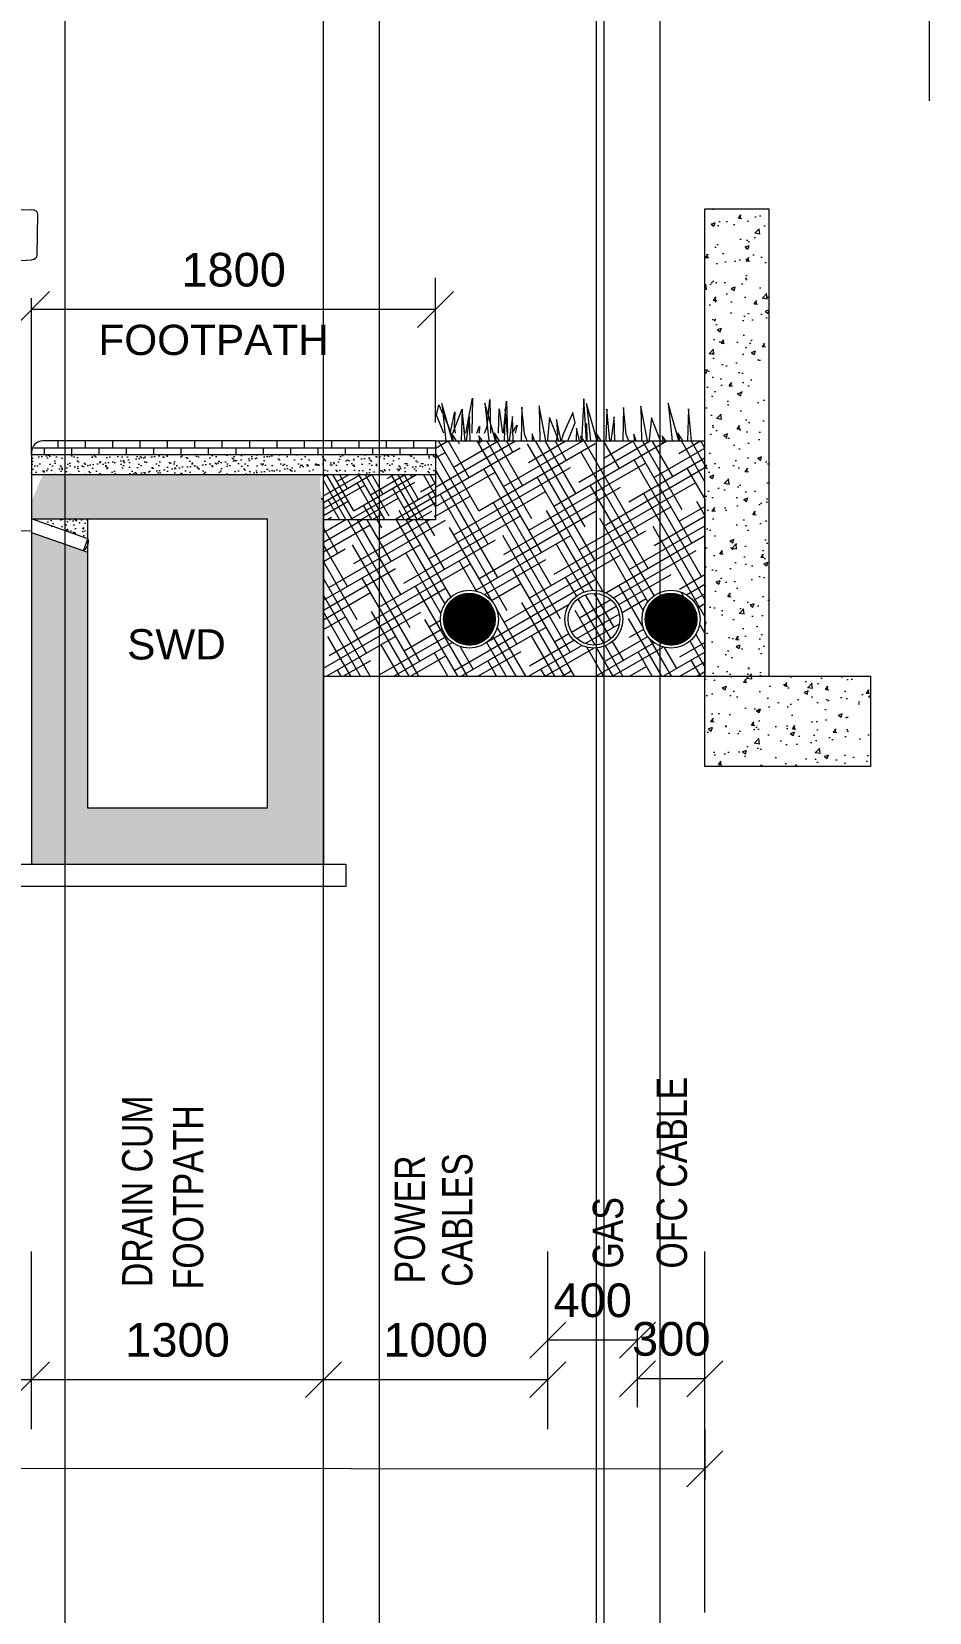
# Model space of a CAD drawing. Header units: inches. Extents: x 1863003 to 1881330, y 133141 to 515800.
# Drawn here: x 1875742 to 1879742, y 380095 to 387143 of the extents above; entities that cross this region are included whole.
import ezdxf

# ---------------------------------------------------------------- set-up
doc = ezdxf.new("R2010")
doc.units = ezdxf.units.IN
doc.header["$MEASUREMENT"] = 0
doc.layers.get('0').update_dxf_attribs({"color": 4, "linetype": 'ELEC_LINE', "lineweight": 13})
doc.layers.get('Defpoints').update_dxf_attribs({"lineweight": 13})
doc.layers.add('DIM', color=7, linetype='Continuous', lineweight=13)
doc.layers.add('DIMEN', color=7, linetype='Continuous', lineweight=13)
doc.styles.add('ARIAL', font='arial.ttf')
doc.styles.get("Standard").update_dxf_attribs({"font": 'romans.shx'})
doc.linetypes.add('ELEC_LINE', pattern='A,12.7,-5.08,["EL",Standard,S=2.54,R=0,X=-2.54,Y=-1.27],-5.08', length=22.86)
doc.dimstyles.get("Standard").update_dxf_attribs({"dimtxt": 180, "dimasz": 160, "dimexe": 50, "dimexo": 50, "dimgap": 100, "dimtad": 1, "dimdec": 0, "dimzin": 0, "dimdsep": 46, "dimtxsty": 'ARIAL', "dimcen": 0.09, "dimclrd": 256, "dimclre": 256, "dimclrt": 256, "dimadec": 0, "dimazin": 0, "dimtm": 1e-09, "dimtfac": 1, "dimtdec": 0, "dimtofl": 0, "dimtmove": 0, "dimatfit": 3, "dimfxl": 0, "dimtolj": 1, "dimtzin": 0, "dimlwd": 9, "dimlwe": -1, "dimarcsym": 0})

# ---------------------------------------------------------------- blocks, each defined once
blk = doc.blocks.new('_Oblique')
at = {"color": 0, "linetype": 'ByBlock', "lineweight": -2}
blk.add_line((-0.5, -0.5), (0.5, 0.5), dxfattribs=at)
blk = doc.blocks.new('*D88')
at = {"layer": 'Defpoints', "color": 0, "ltscale": 0.02}
for p in [(1875742.303417261, 381132.0566857422), (1875742.303417261, 381132.0566857422), (1877042.303417261, 381132.0566857422)]:
    blk.add_point(p, dxfattribs=at)
at = {"layer": 'DIMEN', "lineweight": 9, "ltscale": 0.02}
blk.add_line((1877042.303417261, 381132.0566857422), (1875742.303417261, 381132.0566857422), dxfattribs=at)
at = {"layer": 'DIMEN', "lineweight": 9, "ltscale": 0.02, "xscale": 160, "yscale": 160, "zscale": 160, "rotation": 180}
blk.add_blockref('_Oblique', (1875742.303417261, 381132.0566857422), dxfattribs=at)
at = {"layer": 'DIMEN', "lineweight": 9, "ltscale": 0.02, "xscale": 160, "yscale": 160, "zscale": 160}
blk.add_blockref('_Oblique', (1877042.303417261, 381132.0566857422), dxfattribs=at)
at = {"layer": 'DIMEN', "ltscale": 0.02, "insert": (1876392.303417261, 381308.6937935185), "char_height": 150, "attachment_point": 5, "style": 'ARIAL'}
blk.add_mtext('\\A1;1300', dxfattribs=at)
blk = doc.blocks.new('*D89')
at = {"layer": 'Defpoints', "color": 0, "ltscale": 0.02}
for p in [(1870742.303417261, 381132.0566857422), (1870742.303417261, 381132.0566857422), (1875742.303417261, 381132.0566857422)]:
    blk.add_point(p, dxfattribs=at)
at = {"layer": 'DIMEN', "lineweight": 9, "ltscale": 0.02}
blk.add_line((1875742.303417261, 381132.0566857422), (1870742.303417261, 381132.0566857422), dxfattribs=at)
at = {"layer": 'DIMEN', "lineweight": 9, "ltscale": 0.02, "xscale": 160, "yscale": 160, "zscale": 160, "rotation": 180}
blk.add_blockref('_Oblique', (1870742.303417261, 381132.0566857422), dxfattribs=at)
at = {"layer": 'DIMEN', "lineweight": 9, "ltscale": 0.02, "xscale": 160, "yscale": 160, "zscale": 160}
blk.add_blockref('_Oblique', (1875742.303417261, 381132.0566857422), dxfattribs=at)
at = {"layer": 'DIMEN', "ltscale": 0.02, "insert": (1873242.303417261, 381308.6426339005), "char_height": 150, "attachment_point": 5, "style": 'ARIAL'}
blk.add_mtext('\\A1;5500', dxfattribs=at)
blk = doc.blocks.new('A$C9c4fc737')
at = {"color": 8, "linetype": 'Continuous'}
for p, q in [((10.81007140269503, 147.2526909448789), (134.6093052432407, 147.2526909448789)), ((10.81007140269503, 147.2526909448789), (10.81007140269503, 101.3151259922306)), ((134.6093052432407, 147.2526909448789), (134.6093052432407, 101.3151259922306)), ((10.81007140269503, 144.514640566078), (134.6093052432407, 144.514640566078)), ((15.30168826063164, 144.514640566078), (15.30168826063164, 101.3151259922306)), ((130.1176883853041, 144.514640566078), (130.1176883853041, 101.3151259922306)), ((34.43398321326822, 110.7369727246114), (27.35668485541828, 109.827034364338)), ((34.43398321326822, 110.7369727246114), (49.37210274743848, 111.3052707503666)), ((49.37210274743848, 111.5411098843906), (50.79670752352104, 113.2288923030719)), ((96.04727389849722, 111.5411098843906), (49.37210274743848, 111.5411098843906)), ((49.37210274743848, 109.8533274657675), (49.37210274743848, 111.5411098843906)), ((50.79670752352104, 113.2288923030719), (94.62266912241466, 113.2288923030719)), ((94.62266912241466, 113.2288923030719), (96.04727389849722, 111.5411098843906)), ((96.04727389849722, 109.8533274657675), (96.04727389849722, 111.5411098843906)), ((110.9853934326675, 110.7369727246114), (96.04727389849722, 111.3052707503666)), ((110.9853934326675, 110.7369727246114), (118.0626917905174, 109.827034364338)), ((24.28094782587141, 104.5324804893462), (27.35668485541828, 105.397531528899)), ((25.80307572381571, 109.3900817960384), (27.35668485541828, 109.827034364338)), ((34.43398321326822, 106.3074698892306), (27.35668485541828, 105.397531528899)), ((34.43398321326822, 106.3074698892306), (62.33875959576108, 107.3690646428731)), ((49.37210274743848, 109.8533274657675), (96.04727389849722, 109.8533274657675)), ((62.33875959576108, 107.3690646428731), (83.08061705017462, 107.3690646428731)), ((110.9853934326675, 106.3074698892306), (83.08061705017462, 107.3690646428731)), ((110.9853934326675, 106.3074698892306), (118.0626917905174, 105.397531528899)), ((119.61630092212, 109.3900817960384), (118.0626917905174, 109.827034364338)), ((121.1384288200643, 104.5324804893462), (118.0626917905174, 105.397531528899)), ((16.43742453190498, 59.91248832049314), (19.42990541039035, 102.8634112855652)), ((26.83855356904678, 100.9396588809323), (51.62170779658481, 101.9094344811165)), ((51.62170779658481, 101.9094344811165), (93.79766884911805, 101.9094344811165)), ((118.5808230768889, 100.9396588809323), (93.79766884911805, 101.9094344811165)), ((128.9819521140307, 59.91248832049314), (125.9894712353125, 102.8634112855652)), ((1.260551386745647, 93.71527845913079), (1.260551386745647, 96.28955551289255)), ((6.952321232063696, 97.76593348762253), (3.229055353207514, 97.76593348762253)), ((7.944666502531618, 99.78624497377314), (4.911538634914905, 98.57299382670317)), ((4.911538634914905, 98.57299382670317), (4.911538634914905, 73.39803252520505)), ((13.60650518885814, 99.78624497377314), (7.944666502531618, 99.78624497377314)), ((8.920825198292732, 93.71527845913079), (8.920825198292732, 96.28955551289255)), ((10.81007140269503, 97.14353605674114), (10.81007140269503, 73.11245732830139)), ((15.22417338495143, 98.74541201052489), (13.60650518885814, 99.78624497377314)), ((19.14299576473422, 98.74541201052489), (15.22417338495143, 98.74541201052489)), ((15.30168826063164, 97.14353605674114), (15.30168826063164, 74.19216890487587)), ((21.52414408815093, 72.39246372279013), (23.11087843985297, 98.12731148838066)), ((123.8952325577848, 72.39246372279013), (122.3084982060827, 98.12731148838066)), ((126.2763808809686, 98.74541201052489), (130.1952032609843, 98.74541201052489)), ((130.1176883853041, 97.14353605674114), (130.1176883853041, 74.19216890487587)), ((130.1952032609843, 98.74541201052489), (131.8128714570776, 99.78624497377314)), ((131.8128714570776, 99.78624497377314), (137.4747101434041, 99.78624497377314)), ((134.6093052432407, 97.14353605674114), (134.6093052432407, 73.11245732830139)), ((137.2997770148795, 96.27441052539507), (137.2997770148795, 82.8046028696117)), ((137.4747101434041, 99.78624497377314), (140.5078380110208, 98.57299382670317)), ((139.3317480962723, 97.75002095242962), (146.1434926723596, 97.58522068039747)), ((140.5078380110208, 98.57299382670317), (140.5078380110208, 73.39803252520505)), ((147.8633633202408, 83.18633028503973), (148.0484157337341, 96.09373613906791)), ((3.229055353207514, 92.2389004844008), (6.952321232063696, 92.2389004844008)), ((0.2822680084500462, 88.11550049768994), (0, 81.6939033070812)), ((6.885636833729222, 89.48991626466159), (2.279984229011461, 89.54305841011228)), ((8.823859706986696, 88.01371297822334), (8.823859706986696, 76.04331767233089)), ((0.7474576199892908, 75.90110675262986), (0, 81.6939033070812)), ((139.4252597675659, 81.33292674750555), (146.051951929694, 81.73052827722859)), ((40.45865266723558, 77.68533015169669), (26.34564223280177, 76.88612957298756)), ((58.4318889528513, 77.0992463597795), (40.45865266723558, 77.68533015169669)), ((62.54096812033094, 71.12318662443431), (51.01508222310804, 77.34109875315335)), ((82.51802576519549, 77.68533015169669), (68.4050153309945, 76.88612957298756)), ((102.0383846617769, 77.04879670945229), (82.51802576519549, 77.68533015169669)), ((104.6003412182909, 71.12318662443431), (93.07445532130077, 77.34109875315335)), ((6.855355740757659, 74.5669396976009), (2.706808069488034, 74.5669396976009)), ((4.911538634914905, 73.39803252520505), (17.06051128986292, 68.85562026500702)), ((21.52414408815093, 72.39246372279013), (49.80183107615449, 72.94306334503926)), ((44.74661796330474, 71.12318662443431), (57.89017205638811, 71.12318662443431)), ((49.80183107615449, 72.94306334503926), (95.61754556978121, 72.94306334503926)), ((100.672758682631, 71.12318662443431), (87.52920458931476, 71.12318662443431)), ((123.8952325577848, 72.39246372279013), (95.61754556978121, 72.94306334503926)), ((140.5078380110208, 73.39803252520505), (128.3588653560728, 68.85562026500702)), ((10.81007140269503, 53.40037574415328), (10.81007140269503, 68.16311544529162)), ((84.58169729192741, 69.30330990388757), (25.45694932248443, 69.30330990388757)), ((60.83767935400829, 69.30330990388757), (119.9624273234513, 69.30330990388757)), ((134.6093052432407, 53.40037574415328), (134.6093052432407, 68.16311544529162)), ((14.1265368165914, 58.36804228380788), (14.94026613910682, 45.14494079392171)), ((16.09294749516994, 59.91248832049314), (129.3264291507658, 59.91248832049314)), ((23.01603383524343, 58.50492512102937), (122.4033428104594, 58.50492512102937)), ((23.01603383524343, 56.70389381982386), (64.2195695808623, 56.70389381982386)), ((72.70968832285143, 51.27113444113638), (72.70968832285143, 56.78345282335067)), ((122.4033428104594, 56.70389381982386), (81.1998070650734, 56.70389381982386)), ((131.2928398293443, 58.36804228380788), (130.4791105068289, 45.14494079392171)), ((14.42386939167045, 53.53638793766731), (10.81007140269503, 50.56138734007254)), ((10.81007140269503, 19.41215215518605), (10.81007140269503, 50.56138734007254)), ((23.01603383524343, 54.90286251861835), (62.65458538127132, 54.90286251861835)), ((23.01603383524343, 53.10183121741284), (61.81956115923822, 53.10183121741284)), ((23.01603383524343, 51.30079991614912), (61.54942669160664, 51.30079991614912)), ((72.70968832285143, 51.27113444113638), (66.34461131924763, 48.51497525000013)), ((72.70968832285143, 51.27113444113638), (79.07476532668807, 48.51497525000013)), ((122.4033428104594, 54.90286251861835), (82.76479126466438, 54.90286251861835)), ((122.4033428104594, 53.10183121741284), (83.59981548669748, 53.10183121741284)), ((122.4033428104594, 51.30079991614912), (83.86994995432906, 51.30079991614912)), ((130.9955072542652, 53.53638793766731), (134.6093052432407, 50.56138734007254)), ((134.6093052432407, 19.41215215518605), (134.6093052432407, 50.56138734007254)), ((23.01603383524343, 49.4997686149436), (61.80213106749579, 49.4997686149436)), ((23.01603383524343, 47.69873731373809), (62.61687075579539, 47.69873731373809)), ((23.01603383524343, 45.89770601253258), (64.1527073616162, 45.89770601253258)), ((122.4033428104594, 45.89770601253258), (81.26666928408667, 45.89770601253258)), ((122.4033428104594, 47.69873731373809), (82.80250589014031, 47.69873731373809)), ((122.4033428104594, 49.4997686149436), (83.6172455784399, 49.4997686149436)), ((126.5462891496718, 42.32832096831407), (18.87308749626391, 42.32832096831407)), ((23.01603383524343, 44.09667471132707), (122.4033428104594, 44.09667471132707)), ((36.73949882644229, 40.76687734609004), (34.84683989058249, 39.77323140465887)), ((36.73949882644229, 40.76687734609004), (108.6798778192606, 40.76687734609004)), ((108.6798778192606, 40.76687734609004), (110.5725367553532, 39.77323140465887)), ((130.1500066772569, 36.08254647935973), (15.2693699686788, 36.08254647935973)), ((34.84683989058249, 39.77323140465887), (18.75923893414438, 39.77323140465887)), ((34.84683989058249, 37.9278889420093), (18.75923893414438, 37.9278889420093)), ((39.78912425111048, 37.50204068142921), (105.6302523948252, 37.50204068142921)), ((49.98811137885787, 36.08254647935973), (49.98811137885787, 24.72659286309499)), ((95.43126526707783, 36.08254647935973), (95.43126526707783, 24.72659286309499)), ((110.5725367553532, 39.77323140465887), (126.6601377117913, 39.77323140465887)), ((110.5725367553532, 37.9278889420093), (126.6601377117913, 37.9278889420093)), ((12.51346444524825, 26.79352200578433), (12.51346444524825, 34.01561733672861)), ((18.60797379491851, 28.1803650741349), (18.60797379491851, 31.82522433414124)), ((21.36387931858189, 33.89215347677236), (36.6879188392777, 33.89215347677236)), ((22.54498166893609, 31.52994877216406), (22.54498166893609, 28.47564063605387)), ((23.72608400485478, 32.41577552404488), (36.29421808989719, 32.41577552404488)), ((37.47532042581588, 31.52994877216406), (37.47532042581588, 28.47564063605387)), ((39.44382436270826, 31.82522433414124), (39.44382436270826, 28.1803650741349)), ((64.75085108005442, 34.09525459655561), (64.75085108005442, 31.5401650328422)), ((64.75085108005442, 34.09525459655561), (80.66852556588128, 34.09525459655561)), ((64.75085108005442, 31.5401650328422), (80.66852556588128, 31.5401650328422)), ((80.66852556588128, 34.09525459655561), (80.66852556588128, 31.5401650328422)), ((105.9755522829946, 31.82522433414124), (105.9755522829946, 28.1803650741349)), ((107.9440562201198, 31.52994877216406), (107.9440562201198, 28.47564063605387)), ((124.0554973273538, 33.89215347677236), (108.731457806658, 33.89215347677236)), ((121.6932926410809, 32.41577552404488), (109.1251585558057, 32.41577552404488)), ((122.8743949769996, 31.52994877216406), (122.8743949769996, 28.47564063605387)), ((126.8114028510172, 28.1803650741349), (126.8114028510172, 31.82522433414124)), ((132.9059122006875, 26.79352200578433), (132.9059122006875, 34.01561733672861)), ((36.6879188392777, 26.11343593144557), (21.36387931858189, 26.11343593144557)), ((36.29421808989719, 27.58981388423126), (23.72608400485478, 27.58981388423126)), ((108.731457806658, 26.11343593144557), (124.0554973273538, 26.11343593144557)), ((109.1251585558057, 27.58981388423126), (121.6932926410809, 27.58981388423126)), ((130.1500066772569, 24.72659286309499), (15.2693699686788, 24.72659286309499)), ((15.2693699686788, 24.72659286309499), (15.2693699686788, 20.89395851764129)), ((15.2693699686788, 20.89395851764129), (20.84116376377642, 20.89395851764129)), ((20.84116376377642, 20.89395851764129), (20.84116376377642, 24.72659286309499)), ((55.47682229336351, 24.72659286309499), (55.47682229336351, 21.88760445907246)), ((55.47682229336351, 21.88760445907246), (61.42517894948833, 21.88760445907246)), ((58.50507659092546, 24.72659286309499), (63.61525571835227, 19.75836315599736)), ((86.91430005477741, 24.72659286309499), (81.80412092758343, 19.75836315599736)), ((89.94255435257219, 21.88760445907246), (83.99419769644737, 21.88760445907246)), ((89.94255435257219, 24.72659286309499), (89.94255435257219, 21.88760445907246)), ((124.5782128821593, 20.89395851764129), (124.5782128821593, 24.72659286309499)), ((130.1500066772569, 20.89395851764129), (124.5782128821593, 20.89395851764129)), ((130.1500066772569, 24.72659286309499), (130.1500066772569, 20.89395851764129)), ((63.23672393104061, 17.34522301255492), (13.56597692635842, 17.34522301255492)), ((16.29878231720068, 17.34522301255492), (16.29878231720068, 5.279522295284551)), ((30.68299023108557, 17.34522301255492), (30.68299023108557, 5.279522295284551)), ((49.79884548531845, 14.64818402868696), (30.87225612485781, 15.35793112969259)), ((49.79884548531845, 17.34522301255492), (49.79884548531845, 13.93843692768132)), ((53.20563157019205, 13.93843692768132), (53.20563157019205, 17.34522301255492)), ((56.61241765506566, 13.93843692768132), (56.61241765506566, 17.34522301255492)), ((63.61525571835227, 19.75836315599736), (81.80412092758343, 19.75836315599736)), ((66.09734272304922, 17.34522301255492), (64.79634029022418, 18.61008648894494)), ((79.32203392288648, 17.34522301255492), (66.09734272304922, 17.34522301255492)), ((79.32203392288648, 17.34522301255492), (80.62303635571152, 18.61008648894494)), ((82.18265271466225, 17.34522301255492), (131.8533997195773, 17.34522301255492)), ((88.80695899087004, 13.93843692768132), (88.80695899087004, 17.34522301255492)), ((92.21374507574365, 13.93843692768132), (92.21374507574365, 17.34522301255492)), ((95.62053116061725, 17.34522301255492), (95.62053116061725, 13.93843692768132)), ((95.62053116061725, 14.64818402868696), (114.5471205210779, 15.35793112969259)), ((114.7363864146173, 17.34522301255492), (114.7363864146173, 5.279522295284551)), ((129.120594328735, 17.34522301255492), (129.120594328735, 5.279522295284551)), ((14.51846541743726, 12.32884671847569), (14.51846541743726, 14.95200559473597)), ((14.51846541743726, 14.95200559473597), (16.29878231720068, 14.95200559473597)), ((16.29878231720068, 12.32884671847569), (14.51846541743726, 12.32884671847569)), ((49.79884548531845, 13.93843692768132), (56.61241765506566, 13.93843692768132)), ((56.61241765506566, 14.64818402868696), (88.80695899087004, 14.64818402868696)), ((95.62053116061725, 13.93843692768132), (88.80695899087004, 13.93843692768132)), ((130.9009112284984, 14.95200559473597), (129.120594328735, 14.95200559473597)), ((129.120594328735, 12.32884671847569), (130.9009112284984, 12.32884671847569)), ((130.9009112284984, 12.32884671847569), (130.9009112284984, 14.95200559473597)), ((17.13803700078279, 2.335416865476873), (16.29878231720068, 5.279522295284551)), ((29.84373554773629, 2.335416865476873), (30.68299023108557, 5.279522295284551)), ((115.5756410981994, 2.335416865476873), (114.7363864146173, 5.279522295284551)), ((128.2813396451529, 2.335416865476873), (129.120594328735, 5.279522295284551)), ((25.99373464658856, 0), (20.98803790193051, 0)), ((119.4256419993471, 0), (124.4313387440052, 0))]:
    blk.add_line(p, q, dxfattribs=at)
for centre, major_axis, ratio, start_param, end_param in [((29.25901510962285, 102.478203024657), (9.842519685239607, 8.685140878007128e-10), 0.7499999999976008, 1.929566996875606, 3.089386062538172), ((116.1603615363128, 102.478203024657), (-9.842519684983525, 1.044730263928248e-10), 0.7500000000071224, 3.193799244538609, 4.353618310236004), ((27.04569937568158, 99.00297738978406), (7.874015865556987, 4.652433814187923e-10), 0.749999999989869, 1.929566996891334, 3.089386062563803), ((27.04368367418647, 97.99091361893807), (-3.937007932723968, 2.312929198222416e-10), 0.7500000000002759, -1.51866967777492, -0.04620985496934704), ((118.3756929717492, 97.99091361893807), (3.937007932723968, 2.312929198222416e-10), 0.7500000000002759, 0.04620985496934704, 1.51866967777492), ((118.3736772702541, 99.00297738978406), (7.874015865300907, 2.987938476012848e-10), 0.7500000000017711, 0.0522065908974827, 1.212025656613489), ((3.229055353207514, 96.28955551289255), (1.968503966461868, 1.285005698369486e-10), 0.749999999940861, 1.570796326745938, 3.141592653502755), ((6.952321232063696, 96.28955551289255), (1.968503966229037, 2.706370932071493e-10), 0.7500000000295695, -1.833113660865138e-10, 1.570796326691784), ((139.2682809811085, 96.27441052539507), (1.968503966229037, 2.497819467660958e-10), 0.7500000000498698, 1.538549444250816, 3.141592653420608), ((146.0800255571958, 96.10961025336292), (1.968503966183297, 2.493730358322635e-11), 0.7500000000660637, -0.01075227378542487, 1.538549444454071), ((3.229055353207514, 93.71527845913079), (-1.968503966461867, 1.285010069326342e-10), 0.749999999940861, 8.703793241693347e-11, 1.570796326843855), ((6.952321232063696, 93.71527845913079), (-1.968503966229037, 2.706379673985203e-10), 0.7500000000295695, 1.570796326898009, 3.141592653773105), ((2.249703136039898, 88.06685512361582), (-1.968503966359715, 8.40328508991271e-12), 0.750000000003175, 4.697005578532028, 6.250230209543837), ((6.855355740757659, 88.01371297822334), (1.968503966229036, 1.260290043539562e-11), 0.7500000000233307, -8.536282791737904e-12, 1.55541292493321), ((139.2682809811085, 82.8046028696117), (-1.968503966229037, 3.625980915698539e-10), 0.7500000000340206, 2.455997627492934e-10, 1.650626312817779), ((145.8949731434695, 83.20220439933473), (-1.968503966415619, 5.900497841098077e-11), 0.749999999960756, 1.65062631257587, 3.130840379860985), ((2.706808069488034, 76.04331767233089), (-1.968503966271369, 1.554073060315424e-10), 0.7500000000134409, 0.09647377531102164, 1.570796326854107), ((6.855355740757659, 76.04331767233089), (-1.968503966229037, 2.706379673985203e-10), 0.7500000000295695, 1.570796326898009, 3.141592653773105), ((25.45694932248443, 72.25606585340574), (-3.937007932715591, 4.113186456186132e-10), 0.7499999999952969, -0.0462098548890495, 1.570796326873253), ((119.9624273234513, 72.25606585340574), (3.937007932493279, 1.217947525238363e-11), 0.7500000000376474, 4.71238898038237, 6.329395162203811), ((72.70968832285143, 64.59174372506095), (-1.996488246135414, 7.963933390907697e-11), 0.7499999999416898, 3.141592653642979, 9.424777960822565), ((16.09294749516994, 58.43611034576315), (-1.968503966311554, 7.931594072135041e-11), 0.7499999999981304, -1.570796326764677, 0.04612111607132863), ((129.3264291507658, 58.43611034576315), (1.968503966311554, 7.931637781703598e-11), 0.7499999999981303, -0.04612111607132863, 1.570796326764677), ((18.87308749626391, 45.28107691783225), (3.937007932612698, 2.218595207314196e-10), 0.750000000014898, 3.187713769531352, 4.712388980342426), ((126.5462891496718, 45.28107691783225), (-3.937007932612698, 2.218595207314196e-10), 0.750000000014898, 1.570796326837161, 3.095471537648233), ((15.2693699686788, 34.01561733672861), (-2.755905523430556, 1.92061759289608e-10), 0.7500000000211212, -1.570796326742628, 9.29212262690271e-11), ((130.1500066772569, 34.01561733672861), (2.755905523430556, 1.920617592896081e-10), 0.7500000000211212, -9.29212262690271e-11, 1.570796326742629), ((21.36387931858189, 31.82522433414124), (2.755905523663387, 2.070767827158106e-10), 0.7499999999577579, 1.570796326738543, 3.141592653489607), ((23.72608400485478, 31.52994877216406), (-1.181102335918695, 8.643329318177971e-11), 0.7499999999507175, -1.570796326740012, 9.757350483141636e-11), ((36.29421808989719, 31.52994877216406), (1.181102335918695, 8.643276866697656e-11), 0.7499999999507176, -9.757283869760158e-11, 1.570796326740012), ((36.6879188392777, 31.82522433414124), (2.755905523430556, 1.920617592896081e-10), 0.7500000000211212, -9.29212262690271e-11, 1.570796326742629), ((108.731457806658, 31.82522433414124), (2.755905523663387, 2.070767827158106e-10), 0.7499999999577579, 1.570796326738543, 3.141592653489607), ((109.1251585558057, 31.52994877216406), (1.181102335685864, 7.88954909307304e-11), 0.7500000000985649, 1.570796326744798, 3.141592653500728), ((121.6932926410809, 31.52994877216406), (-1.181102335918695, 4.780339471246399e-10), 0.7499999999507175, 3.141592654129441, 4.712388980688242), ((124.0554973273538, 31.82522433414124), (-2.755905523663387, 2.070761707818574e-10), 0.7499999999577578, 3.141592653689979, 4.712388980441044), ((15.2693699686788, 26.79352200578433), (2.755905523430556, 2.471713072433679e-10), 0.7500000000422421, 3.141592653470209, 4.712388980317423), ((21.36387931858189, 28.1803650741349), (-2.755905523663387, 1.51967234757395e-10), 0.7499999999788789, 7.352318753817144e-11, 1.570796326836253), ((23.72608400485478, 28.47564063605387), (1.181102335918694, 2.194790955646965e-10), 0.7499999999014352, 3.141592653342025, 4.71238898024532), ((36.29421808989719, 28.47564063605387), (-1.181102335918695, 2.194790955646966e-10), 0.7499999999014348, 1.570796326934266, 3.14159265383756), ((36.6879188392777, 28.1803650741349), (-2.755905523430556, 2.471713072433679e-10), 0.7500000000422421, 1.570796326862162, 3.141592653709377), ((108.731457806658, 28.1803650741349), (-2.755905523663387, 1.51967234757395e-10), 0.7499999999788789, 7.352318753817144e-11, 1.570796326836253), ((109.1251585558057, 28.47564063605387), (1.181102335685864, 5.415019381187713e-11), 0.7500000000492826, 3.141592653528663, 4.712388980350305), ((121.6932926410809, 28.47564063605387), (1.181102335918695, 3.449876202269198e-10), 0.7499999999014351, 4.712388980165622, 6.283185306790133), ((124.0554973273538, 28.1803650741349), (2.755905523663387, 1.51967234757395e-10), 0.7499999999788789, 4.712388980343333, 6.283185307106063), ((130.1500066772569, 26.79352200578433), (-2.755905523430556, 2.471713072433679e-10), 0.7500000000422421, 1.570796326862162, 3.141592653709377), ((13.56597692635842, 19.41215215518605), (-2.755905523663387, 2.070761707818574e-10), 0.7499999999577578, 1.001854155191495e-10, 1.570796326851251), ((131.8533997195773, 19.41215215518605), (2.755905523663387, 2.070767827158106e-10), 0.7499999999577579, 4.712388980328336, 6.283185307079401), ((20.98803790193051, 2.952755949518178), (-3.937007932812566, 1.456588815042779e-10), 0.7499999999768232, 0.2106260617996123, 1.570796326822644), ((25.99373464658856, 2.952755949518178), (3.937007932812566, 1.45659755695649e-10), 0.7499999999768232, 4.712388980356941, 6.072559245379972), ((119.4256419993471, 2.952755949518178), (-3.937007932812566, 1.456588815042779e-10), 0.7499999999768232, 0.2106260617996123, 1.570796326822644), ((124.4313387440052, 2.952755949518178), (3.937007932812566, 1.45659755695649e-10), 0.7499999999768232, 4.712388980356941, 6.072559245379972)]:
    blk.add_ellipse(centre, major_axis=major_axis, ratio=ratio, start_param=start_param, end_param=end_param, dxfattribs=at)
blk.add_ellipse((72.70968832285143, 51.27113444113638), major_axis=(7.349757843185215, 3.855910155033785e-11), ratio=0.749999999976241, dxfattribs=at)
blk = doc.blocks.new('*D92')
at = {"layer": 'Defpoints', "color": 0, "ltscale": 0.02}
for p in [(1867442.30341726, 380967.2753006428), (1878742.303417261, 380959.7223277894), (1878742.153301422, 380735.1340743116)]:
    blk.add_point(p, dxfattribs=at)
at = {"layer": 'DIMEN', "ltscale": 0.02}
for p, q in [((1867442.269997034, 380917.2753118119), (1867442.119881195, 380692.687058334)), ((1878742.269997034, 380909.7223389585), (1878742.119881195, 380685.1340854807))]:
    blk.add_line(p, q, dxfattribs=at)
at = {"layer": 'DIMEN', "lineweight": 9, "ltscale": 0.02}
blk.add_line((1867442.153301421, 380742.6870471649), (1878742.153301422, 380735.1340743116), dxfattribs=at)
at = {"layer": 'DIMEN', "lineweight": 9, "ltscale": 0.02, "xscale": 160, "yscale": 160, "zscale": 160}
for p, rotation in [((1867442.153301421, 380742.6870471649), 179.9617032386878), ((1878742.153301422, 380735.1340743116), 359.9617032386878)]:
    blk.add_blockref('_Oblique', p, dxfattribs=dict(at, rotation=rotation))
at = {"layer": 'DIMEN', "ltscale": 0.02, "insert": (1873092.272016175, 380916.519661582), "char_height": 150, "attachment_point": 5, "rotation": 359.9617032386878, "style": 'ARIAL'}
blk.add_mtext('\\A1;12000 ROW', dxfattribs=at)
blk = doc.blocks.new('*D93')
at = {"layer": 'Defpoints', "color": 0, "ltscale": 0.02}
for p in [(1878442.303417261, 381136.3594355656), (1878442.303417261, 380959.7223277893), (1878742.303417261, 380959.7223277893)]:
    blk.add_point(p, dxfattribs=at)
at = {"layer": 'DIMEN', "ltscale": 0.02}
for p, q in [((1878442.303417261, 381009.7223277893), (1878442.303417261, 381186.3594355656)), ((1878742.303417261, 381009.7223277893), (1878742.303417261, 381186.3594355656))]:
    blk.add_line(p, q, dxfattribs=at)
at = {"layer": 'DIMEN', "lineweight": 9, "ltscale": 0.02}
blk.add_line((1878742.303417261, 381136.3594355656), (1878442.303417261, 381136.3594355656), dxfattribs=at)
at = {"layer": 'DIMEN', "lineweight": 9, "ltscale": 0.02, "xscale": 160, "yscale": 160, "zscale": 160, "rotation": 180}
blk.add_blockref('_Oblique', (1878442.303417261, 381136.3594355656), dxfattribs=at)
at = {"layer": 'DIMEN', "lineweight": 9, "ltscale": 0.02, "xscale": 160, "yscale": 160, "zscale": 160}
blk.add_blockref('_Oblique', (1878742.303417261, 381136.3594355656), dxfattribs=at)
at = {"layer": 'DIMEN', "ltscale": 0.02, "insert": (1878592.303417261, 381312.9965433418), "char_height": 150, "attachment_point": 5, "style": 'ARIAL'}
blk.add_mtext('\\A1;300', dxfattribs=at)
blk = doc.blocks.new('*D94')
at = {"layer": 'Defpoints', "color": 0, "ltscale": 0.02}
for p in [(1878042.303417261, 381308.6426339005), (1878042.303417261, 381132.0566857422), (1878442.303417261, 381132.0566857422)]:
    blk.add_point(p, dxfattribs=at)
at = {"layer": 'DIMEN', "ltscale": 0.02}
for p, q in [((1878042.303417261, 381182.0566857422), (1878042.303417261, 381358.6426339005)), ((1878442.303417261, 381182.0566857422), (1878442.303417261, 381358.6426339005))]:
    blk.add_line(p, q, dxfattribs=at)
at = {"layer": 'DIMEN', "lineweight": 9, "ltscale": 0.02}
blk.add_line((1878442.303417261, 381308.6426339005), (1878042.303417261, 381308.6426339005), dxfattribs=at)
at = {"layer": 'DIMEN', "lineweight": 9, "ltscale": 0.02, "xscale": 160, "yscale": 160, "zscale": 160, "rotation": 180}
blk.add_blockref('_Oblique', (1878042.303417261, 381308.6426339005), dxfattribs=at)
at = {"layer": 'DIMEN', "lineweight": 9, "ltscale": 0.02, "xscale": 160, "yscale": 160, "zscale": 160}
blk.add_blockref('_Oblique', (1878442.303417261, 381308.6426339005), dxfattribs=at)
at = {"layer": 'DIMEN', "ltscale": 0.02, "insert": (1878242.303417261, 381485.2285820587), "char_height": 150, "attachment_point": 5, "style": 'ARIAL'}
blk.add_mtext('\\A1;400', dxfattribs=at)
blk = doc.blocks.new('*D95')
at = {"layer": 'Defpoints', "color": 0, "ltscale": 0.02}
for p in [(1877042.303417261, 381132.0566857422), (1877042.303417261, 381132.0566857422), (1878042.303417261, 381132.0566857422)]:
    blk.add_point(p, dxfattribs=at)
at = {"layer": 'DIMEN', "lineweight": 9, "ltscale": 0.02}
blk.add_line((1878042.303417261, 381132.0566857422), (1877042.303417261, 381132.0566857422), dxfattribs=at)
at = {"layer": 'DIMEN', "lineweight": 9, "ltscale": 0.02, "xscale": 160, "yscale": 160, "zscale": 160, "rotation": 180}
blk.add_blockref('_Oblique', (1877042.303417261, 381132.0566857422), dxfattribs=at)
at = {"layer": 'DIMEN', "lineweight": 9, "ltscale": 0.02, "xscale": 160, "yscale": 160, "zscale": 160}
blk.add_blockref('_Oblique', (1878042.303417261, 381132.0566857422), dxfattribs=at)
at = {"layer": 'DIMEN', "ltscale": 0.02, "insert": (1877542.303417261, 381308.6426339005), "char_height": 150, "attachment_point": 5, "style": 'ARIAL'}
blk.add_mtext('\\A1;1000', dxfattribs=at)
blk = doc.blocks.new('*D353')
at = {"layer": 'Defpoints', "color": 0, "ltscale": 0.02}
for p in [(1875742.274070687, 385903.6174768721), (1875742.274070687, 385802.9678607114), (1877542.274070687, 385802.9678607114)]:
    blk.add_point(p, dxfattribs=at)
at = {"layer": 'DIMEN', "ltscale": 0.02}
for p, q in [((1875742.274070687, 385852.9678607114), (1875742.274070687, 385953.6174768721)), ((1877542.274070687, 385852.9678607114), (1877542.274070687, 385953.6174768721))]:
    blk.add_line(p, q, dxfattribs=at)
at = {"layer": 'DIMEN', "lineweight": 9, "ltscale": 0.02}
blk.add_line((1877542.274070687, 385903.6174768721), (1875742.274070687, 385903.6174768721), dxfattribs=at)
at = {"layer": 'DIMEN', "lineweight": 9, "ltscale": 0.02, "xscale": 160, "yscale": 160, "zscale": 160, "rotation": 180}
blk.add_blockref('_Oblique', (1875742.274070687, 385903.6174768721), dxfattribs=at)
at = {"layer": 'DIMEN', "lineweight": 9, "ltscale": 0.02, "xscale": 160, "yscale": 160, "zscale": 160}
blk.add_blockref('_Oblique', (1877542.274070687, 385903.6174768721), dxfattribs=at)
at = {"layer": 'DIMEN', "ltscale": 0.02, "insert": (1876642.274070687, 386080.2034250303), "char_height": 150, "attachment_point": 5, "style": 'ARIAL'}
blk.add_mtext('\\A1;1800', dxfattribs=at)

msp = doc.modelspace()

# ---------------------------------------------------------------- hatches: boundary and pattern name
at = {"layer": 'DIM', "linetype": 'Continuous'}
h = msp.add_hatch(dxfattribs=at)
h.set_pattern_fill('AR-CONC')
h.set_pattern_definition([(49.99999999999999, (-750, -127261.6158341197), (182.184668996004, -15.93908553890309), [19.05, -209.55]), (355, (-750, -127261.6158341197), (-35.24342142496934, 191.0568452390351), [15.24, -167.64058417]), (100.4514447, (-734.8179929999169, -127262.9440876197), (146.9412470903533, 175.1177519121951), [16.19000879999999, -178.0902445999999]), (46.18420000000001, (-750, -127210.8158341197), (271.0790408921299, -42.04232793272715), [28.575, -314.325]), (96.63555760999992, (-727.4100999999791, -127214.3193341197), (237.404134051503, 247.4261245977215), [24.28502314, -267.13560816]), (351.1841511700001, (-750, -127210.8158341197), (237.404134064977, 247.4261245855326), [22.85996707, -251.45973192]), (21, (-724.6000000000931, -127223.5158341198), (151.6143912691325, -102.2651981870876), [19.05, -209.55]), (326.0000000000001, (-724.6000000000931, -127223.5158341198), (61.80202834764707, 184.1879661223193), [15.24, -167.64]), (71.45144499999999, (-711.9654673999175, -127232.0379340198), (213.4164192787161, 81.92276888590524), [16.1900088, -178.0899376]), (37.50000000000001, (-750, -127261.6158341197), (3.088603250591817, 84.55503887315311), [0, -165.608, 0, -170.18, 0, -168.275]), (7.499999999999999, (-750, -127261.6158341197), (66.81966251030575, 100.1805748181195), [0, -97.02799999999999, 0, -161.798, 0, -64.135]), (327.5, (-806.6419999999925, -127261.6158341197), (135.5905951668714, -5.728743992673444), [0, -63.5, 0, -198.12, 0, -262.89]), (317.5, (-832.0419999998994, -127261.6158341197), (148.129181386018, 25.42649103333303), [0, -82.55, 0, -131.572, 0, -186.69])])
h.paths.add_polyline_path([(1879026.77256499, 386352.5276656717), (1878742.303417261, 386352.5276656717), (1878742.303417261, 385223.7947485155), (1878748.777303586, 385294.1050610858), (1878742.303417261, 385072.0453093172), (1878742.303417261, 384268.5396593074), (1879026.77256499, 384268.5396593074)])
h.paths.add_polyline_path([(1879479.828695668, 384268.5396593074), (1878742.303417261, 384268.5396593074), (1878742.303417261, 383866.1174636265), (1879479.828695668, 383866.1174636265)])
h = msp.add_hatch(dxfattribs=at)
h.set_pattern_fill('AR-SAND')
h.set_pattern_definition([(37.50000000000001, (1949.999999999302, -127004.0053523469), (-1.600031295984046, 48.94132373293424), [0, -38.608, 0, -43.18, 0, -41.275]), (7.499999999999999, (1949.999999999302, -127004.0053523469), (44.95232831380027, 71.68251005683543), [0, -20.828, 0, -34.798, 0, -13.335]), (327.5, (1918.757999999216, -127004.0053523469), (79.0992370241458, 0.1437184678545762), [0, -12.7, 0, -45.72, 0, -59.69]), (317.5, (1918.757999999216, -127004.0053523469), (76.35564524722972, 22.29293232572163), [0, -6.35, 0, -29.972, 0, -34.29])])
h.paths.add_polyline_path([(1877542.274070687, 385257.6321950147), (1877542.274070687, 385167.6321950147), (1875742.303417261, 385167.6321950148), (1875742.274070687, 385257.6321950147)])
h = msp.add_hatch(dxfattribs=at)
h.set_pattern_fill('AR-BRSTD', scale=0.6)
h.set_pattern_definition([(0, (1949.999999999302, -127004.0053523469), (0, 40.64508), []), (90, (1949.999999999302, -127004.0053523469), (-60.95999999999999, 40.64508), [40.64508, -40.64508])])
h.paths.add_polyline_path([(1877542.274070687, 385317.6321950147), (1877542.274070687, 385257.6321950148), (1875742.303417261, 385257.6321950148), (1875762.303417261, 385314.5610451517)])
at = {"layer": 'DIM', "linetype": 'Continuous', "ltscale": 0.02}
h = msp.add_hatch(dxfattribs=at)
h.set_pattern_fill('HOUND', color=31, scale=600, angle=30, style=0)
h.set_pattern_definition([(29.99999999999999, (0, 1337.505147674587), (111.1538105676658, 107.4759526419164), [600, -300]), (120, (0, 1337.505147674587), (42.52404735808353, -148.6538105676658), [599.9999999999998, -299.9999999999999])])
h.paths.add_polyline_path([(1877542.274070687, 384966.2241089121), (1877042.303417261, 384966.2241089121), (1877042.303417261, 384268.5396593074), (1878742.303417261, 384268.5396593074), (1878742.303417261, 385317.6321950148), (1877542.274070687, 385317.6321950148)])
h.paths.add_polyline_path([(1877822.045443517, 384522.9353757018, -1), (1877563.604650027, 384522.9353757018, -1)], flags=16)
h.paths.add_polyline_path([(1877808.0413796, 384522.9353757018, -1), (1877577.608713944, 384522.9353757018, -1)], flags=0)
h.paths.add_polyline_path([(1878376.840648338, 384522.9353757018, -1), (1878118.399854848, 384522.9353757018, -1)], flags=16)
h.paths.add_polyline_path([(1878362.836584421, 384522.9353757018, -1), (1878132.403918765, 384522.9353757018, -1)], flags=0)
h.paths.add_polyline_path([(1878720.349089828, 384522.9353757018, -1), (1878461.908296339, 384522.9353757018, -1)], flags=16)
h.paths.add_polyline_path([(1878706.345025911, 384522.9353757018, -1), (1878475.912360256, 384522.9353757018, -1)], flags=0)
at = {"layer": 'DIM', "linetype": 'Continuous'}
h = msp.add_hatch(dxfattribs=at)
h.set_pattern_fill('AR-CONC', scale=10)
h.set_pattern_definition([(49.99999999999999, (0, -51095.88208328933), (71.72601826007535, -6.275213498259511), [7.5, -82.5]), (355, (0, -51095.88208328933), (-13.8751333613, 75.21921337000119), [6, -66]), (100.45144446, (5.9771681, -51096.40501768933), (57.8508846727112, 68.94399909686294), [6.374019199999997, -70.11421119999996]), (46.18420000000001, (0, -51075.88208328933), (106.7241330671572, -16.55192807930765), [11.25, -123.75]), (96.63563549, (8.8936745, -51077.26141398933), (93.46619456742283, 97.41186007745505), [9.5610342, -105.171376]), (351.1841639899999, (0, -51075.88208328933), (93.46619450547732, 97.41186002699902), [9, -99.0000001]), (21, (10, -51080.88208328933), (59.69070521184616, -40.26188906653388), [7.5, -82.5]), (326.0000000000001, (10, -51080.88208328933), (24.33153319215817, 72.5150045046853), [6, -66]), (71.45144474, (14.9742254, -51084.23724068933), (84.02223767299711, 32.25311528063538), [6.374019000000001, -70.1142112]), (37.50000000000001, (0, -51095.88208328933), (1.215985531729067, 33.28938538313115), [0, -65.19999999999999, 0, -67, 0, -66.25]), (7.499999999999999, (0, -51095.88208328933), (26.30695374421486, 39.44117118823603), [0, -38.2, 0, -63.7, 0, -25.25]), (327.5, (-22.3, -51095.88208328933), (53.3822436172409, -2.255487173437976), [0, -25, 0, -78, 0, -103.5]), (317.5, (-32.3, -51095.88208328933), (58.31861693423862, 10.01049823323177), [0, -32.5, 0, -51.8, 0, -73.5])])
edge = h.paths.add_edge_path()
edge.add_arc((1877209.649685939, 385123.4809429633), 182.7594924258065, 166.0201188882999, 203.6998144574025, ccw=False)
edge.add_line((1877032.303417261, 385167.6321950148), (1875792.303417261, 385167.6321950148))
edge.add_arc((1881722.129583455, 382577.2387502407), 6470.933206270354, 156.4023035529412, 157.5338840571957)
edge.add_line((1875742.303417261, 385050.0217132419), (1875742.303417261, 384970.0957565663))
edge.add_line((1875742.303417261, 384970.0957565663), (1876792.303417261, 384970.0957565663))
edge.add_line((1876792.303417261, 384970.0957565663), (1876792.303417261, 383680.4836608595))
edge.add_line((1876792.303417261, 383680.4836608595), (1875992.303417261, 383680.4836608595))
edge.add_line((1875992.303417261, 383680.4836608595), (1875992.303417261, 384821.785738511))
edge.add_line((1875992.303417261, 384821.785738511), (1875742.303417261, 384910.0217132419))
edge.add_line((1875742.303417261, 384910.0217132419), (1875742.303417261, 383430.4836608595))
edge.add_line((1875742.303417261, 383430.4836608595), (1877042.303417261, 383430.4836608595))
edge.add_line((1877042.303417261, 383430.4836608595), (1877042.303417261, 385050.0217132419))
at = {"layer": 'DIM', "linetype": 'Continuous', "ltscale": 0.02}
h = msp.add_hatch(dxfattribs=at)
h.set_pattern_fill('HOUND', color=130, scale=400, angle=30, style=0)
h.set_pattern_definition([(29.99999999999999, (1949.999999999302, -127004.0053523469), (74.10254037844388, 71.65063509461096), [400, -200]), (120, (1949.999999999302, -127004.0053523469), (28.34936490538902, -99.10254037844388), [399.9999999999994, -199.9999999999997])])
h.paths.add_polyline_path([(1877542.274070687, 385167.6321950148), (1877542.274070687, 384967.6321950149), (1877042.303417261, 384967.6321950149), (1877042.303417261, 385167.6321950148)])
at = {"layer": 'DIM', "linetype": 'Continuous'}
h = msp.add_hatch(dxfattribs=at)
h.set_pattern_fill('AR-CONC', scale=10)
h.set_pattern_definition([(49.99999999999999, (-150, -113765.6089025047), (71.72601826007535, -6.275213498259511), [7.5, -82.5]), (355, (-150, -113765.6089025047), (-13.8751333613, 75.21921337000119), [6, -66]), (100.45144446, (-144.0228319, -113766.1318369047), (57.8508846727112, 68.94399909686294), [6.374019199999992, -70.11421119999989]), (46.18420000000001, (-150, -113745.6089025047), (106.7241330671572, -16.55192807930765), [11.25, -123.75]), (96.63563549, (-141.1063255, -113746.9882332047), (93.46619456742283, 97.41186007745505), [9.5610342, -105.171376]), (351.1841639899999, (-150, -113745.6089025047), (93.46619450547732, 97.41186002699902), [9, -99.0000001]), (21, (-140, -113750.6089025047), (59.69070521184616, -40.26188906653388), [7.5, -82.5]), (326.0000000000001, (-140, -113750.6089025047), (24.33153319215817, 72.5150045046853), [6, -66]), (71.45144474, (-135.0257746, -113753.9640599047), (84.02223767299711, 32.25311528063538), [6.374019000000001, -70.1142112]), (37.50000000000001, (-150, -113765.6089025047), (1.215985531729067, 33.28938538313115), [0, -65.19999999999999, 0, -67, 0, -66.25]), (7.499999999999999, (-150, -113765.6089025047), (26.30695374421486, 39.44117118823603), [0, -38.2, 0, -63.7, 0, -25.25]), (327.5, (-172.3, -113765.6089025047), (53.3822436172409, -2.255487173437976), [0, -25, 0, -78, 0, -103.5]), (317.5, (-182.3, -113765.6089025047), (58.31861693423862, 10.01049823323177), [0, -32.5, 0, -51.8, 0, -73.5])])
h.paths.add_polyline_path([(1875742.303417261, 384970.0957565663), (1875992.303417261, 384881.8597818354), (1875992.303417261, 384970.0957565663)])
at = {"layer": 'DIM', "linetype": 'Continuous', "ltscale": 0.02}
h = msp.add_hatch(dxfattribs=at)
h.set_pattern_fill('ANSI31')
h.set_pattern_definition([(45, (0, 1337.505147674587), (-0.08838834764831845, 0.08838834764831845), [])])
h.paths.add_polyline_path([(1878475.912360256, 384522.9353757018, 1), (1878706.345025911, 384522.9353757018, 1)])
h.paths.add_polyline_path([(1877577.608713944, 384522.9353757018, 1), (1877808.0413796, 384522.9353757018, 1)])

# ---------------------------------------------------------------- linework, layer by layer
at = {"color": 7, "linetype": 'Continuous', "ltscale": 0.02}
msp.add_line((1877042.303417261, 385025.1904766657), (1877042.303417261, 385167.6321950148), dxfattribs=at)
at = {"color": 8, "linetype": 'Continuous', "ltscale": 0.02}
for p in [(1875892.303417261, 502880.9297705453), (1877042.303417261, 502880.9297705453), (1877292.303417261, 500369.9108982697), (1878259.153346671, 500590.1132772009), (1878293.434488517, 500590.1132772009), (1878542.303417261, 500369.9108982697)]:
    msp.add_xline(p, (0, 1), dxfattribs=at)
for points in [[(1879742.303417261, 386834.2072746605), (1879742.303417261, 388443.7407197393)], [(1875742.303417261, 380911.854306811), (1875742.303417261, 381704.2141983379)], [(1877042.303417261, 380911.854306811), (1877042.303417261, 381704.2141983379)], [(1877042.303417261, 380911.854306811), (1877042.303417261, 381704.2141983379)], [(1878042.303417261, 380911.854306811), (1878042.303417261, 381704.2141983379)], [(1878742.303417261, 380094.680753259), (1878742.303417261, 381704.2141983379)], [(1878742.303417261, 380911.854306811), (1878742.303417261, 381704.2141983379)]]:
    msp.add_lwpolyline(points, dxfattribs=at)
at = {"color": 66, "linetype": 'Continuous', "lineweight": 9, "ltscale": 0.25, "flags": 128}
for points in [[(1877578.949932406, 385352.411231469), (1877546.169099198, 385432.4801866376), (1877556.06698911, 385479.3381883284), (1877598.994841085, 385382.7640385355), (1877607.645040226, 385351.3468657419), (1877628.358730522, 385448.12057442), (1877625.287020866, 385380.7888439881), (1877629.946084971, 385352.4112314691)], [(1877617.943891928, 385317.6321950148), (1877570.278004095, 385485.4139683023), (1877587.607249321, 385317.6321950148)], [(1877677.178935058, 385352.4112314691), (1877706.364451544, 385508.1584619941), (1877703.307466777, 385352.4112314691)], [(1877759.814443557, 385352.4112314691), (1877772.024170381, 385382.6243046678), (1877783.693353404, 385502.3034791087), (1877786.727772322, 385352.4112314691)], [(1877809.739463536, 385317.6321950148), (1877761.719290043, 385486.6610378332), (1877779.177338137, 385317.6321950148)], [(1877822.226932654, 385352.4112314691), (1877825.291292506, 385461.6292469788), (1877839.700762411, 385352.4112314691)], [(1877844.614908085, 385352.4112314691), (1877857.850418006, 385495.0417371251), (1877862.74395237, 385352.4112314691)], [(1877950.295148926, 385317.6321950148), (1877937.973521267, 385348.1221677845), (1877926.304338244, 385467.8013422254), (1877923.26431377, 385317.6321950148)], [(1878032.870644877, 385317.6321950148), (1878003.633240104, 385473.6563251108), (1878006.695659817, 385317.6321950148)], [(1878215.013983267, 385317.6321950148), (1878202.501542663, 385505.2617863052), (1878192.85547727, 385317.6321950148)], [(1878262.677591827, 385317.6321950148), (1878215.011703994, 385485.4139683023), (1878232.34094922, 385317.6321950148)], [(1878403.083596326, 385317.6321950148), (1878391.265935219, 385346.8750982536), (1878379.596752196, 385466.5542726944), (1878376.5819734, 385317.6321950148)], [(1878485.929370125, 385317.6321950148), (1878456.925654055, 385472.4092555798), (1878459.963596463, 385317.6321950148)], [(1878626.540718676, 385317.6321950148), (1878578.520545182, 385486.6610378332), (1878595.978593277, 385317.6321950148)], [(1877618.834945337, 385352.4112314691), (1877659.788045771, 385456.7679082571), (1877669.315186764, 385359.3903258491), (1877669.722315815, 385352.4112314691)], [(1877673.851469932, 385317.6321950148), (1877660.705987694, 385459.2925307108), (1877655.845739057, 385317.6321950148)], [(1877696.302252722, 385317.6321950148), (1877693.265113194, 385425.8800405646), (1877678.983640807, 385317.6321950148)], [(1877865.408478677, 385317.6321950148), (1877852.147273642, 385460.5396002418), (1877847.244239083, 385317.6321950148)], [(1877887.778528042, 385317.6321950148), (1877884.706399142, 385427.1271100955), (1877870.260397022, 385317.6321950148)], [(1878091.271411097, 385317.6321950148), (1878050.209645877, 385422.2657713738), (1878040.682504884, 385324.8881889657), (1878040.259222755, 385317.6321950148)], [(1878130.934394472, 385317.6321950148), (1878163.82859245, 385397.9780497543), (1878153.930702538, 385444.8360514451), (1878111.002850563, 385348.2619016522), (1878102.352651422, 385316.8447288586), (1878081.638961126, 385413.6184375366), (1878084.710670782, 385346.2867071048), (1878080.006145036, 385317.6321950148)], [(1878212.696774246, 385352.3797710733), (1878214.207027297, 385395.1610893827), (1878216.330643131, 385317.6321950148)], [(1878318.585169831, 385317.6321950148), (1878305.439687593, 385459.2925307108), (1878300.579438956, 385317.6321950148)], [(1878341.035952621, 385317.6321950148), (1878337.998813094, 385425.8800405646), (1878323.717340706, 385317.6321950148)], [(1878544.074432656, 385317.6321950148), (1878503.502059828, 385421.0187018429), (1878493.974918835, 385323.6411194347), (1878493.624385147, 385317.6321950148)], [(1878682.209733817, 385317.6321950148), (1878668.948528782, 385460.5396002418), (1878664.045494223, 385317.6321950148)], [(1877634.66303525, 385317.6321950148), (1877613.588400682, 385352.4427424128), (1877620.91894584, 385317.6321950148)], [(1877726.5999572, 385352.411231469), (1877737.140475974, 385383.4399888359), (1877736.993897272, 385352.4112314691)], [(1877751.157480308, 385317.6321950148), (1877735.027048284, 385340.4150946686), (1877738.40833305, 385317.6321950148)], [(1877826.859308884, 385317.6321950148), (1877805.029686629, 385353.6898119437), (1877812.622844707, 385317.6321950148)], [(1877883.306020383, 385352.4112314692), (1877904.968005019, 385388.191948827), (1877897.433157566, 385352.4112314691)], [(1877983.491797677, 385317.6321950148), (1877972.857215674, 385348.9378519526), (1877973.00510244, 385317.6321950148)], [(1878182.979448779, 385317.6321950148), (1878170.460267121, 385374.2830891368), (1878168.851292536, 385317.6321950148)], [(1878203.56696142, 385317.6321950148), (1878188.319462236, 385339.1680251376), (1878191.515665328, 385317.6321950148)], [(1878279.396735149, 385317.6321950148), (1878258.322100581, 385352.4427424128), (1878265.652645739, 385317.6321950148)], [(1878436.360580104, 385317.6321950148), (1878426.149629626, 385347.6907824217), (1878426.291625281, 385317.6321950148)], [(1878567.958735448, 385317.6321950148), (1878551.828303424, 385340.4150946686), (1878555.20958819, 385317.6321950148)], [(1878643.660564023, 385317.6321950148), (1878621.830941769, 385353.6898119437), (1878629.424099847, 385317.6321950148)]]:
    msp.add_lwpolyline(points, dxfattribs=at)
at = {"color": 7, "linetype": 'Continuous', "ltscale": 0.02}
for points in [[(1877542.274070687, 385317.6321950148), (1875792.303417261, 385317.6321950148, 0.4142135623730951), (1875742.303417261, 385267.6321950148), (1875742.303417261, 383430.4836608595)], [(1875992.303417261, 384881.8597818336, -0.3078641163322294), (1875973.449296604, 384828.4401853664), (1875992.303417261, 384881.8597818354), (1875742.303417261, 384970.0957565663), (1876792.303417261, 384970.0957565663), (1876792.303417261, 383680.4836608595), (1875992.303417261, 383680.4836608595), (1875992.303417261, 384970.0957565663)]]:
    msp.add_lwpolyline(points, format="xyb", dxfattribs=at)
at = {"color": 83, "linetype": 'Continuous', "ltscale": 0.02}
msp.add_lwpolyline([(1877542.274070687, 385317.6321950148), (1878742.303417261, 385317.6321950148)], dxfattribs=at)
at = {"color": 7, "linetype": 'Continuous', "ltscale": 0.02}
for points in [[(1877042.303417261, 385050.0217132419), (1877042.303417261, 383430.4836608595)], [(1877542.274070687, 384966.2241089121), (1877042.303417261, 384966.2241089121)]]:
    msp.add_lwpolyline(points, dxfattribs=at)
at = {"color": 6, "linetype": 'Continuous', "ltscale": 0.02}
msp.add_lwpolyline([(1873242.303417261, 384978.7977763339), (1875742.303417261, 384916.2740826139)], dxfattribs=at)
at = {"color": 7, "linetype": 'Continuous', "ltscale": 0.02}
msp.add_lwpolyline([(1877142.303417261, 383430.4836608595), (1877142.303417261, 383330.4836608595), (1875642.303417261, 383330.4836608595), (1875642.303417261, 383430.4836608595)], close=True, dxfattribs=at)
at = {"color": 2, "linetype": 'Continuous', "ltscale": 0.02}
msp.add_arc((1877032.303417261, 385050.0217132419), 10, 0, 90, dxfattribs=at)
at = {"layer": 'DIM', "color": 7, "linetype": 'Continuous'}
for points in [[(1878742.303417261, 384268.5396593074), (1878742.303417261, 386352.5276656717), (1879026.77256499, 386352.5276656717), (1879026.77256499, 384268.5396593074)], [(1875742.303417261, 385257.6321950148), (1877542.274070687, 385257.6321950148)], [(1877542.274070687, 385317.6321950148), (1877542.274070687, 384966.2241089121)], [(1875742.303417261, 385167.6321950148), (1877542.274070687, 385167.6321950148)], [(1878742.303417261, 385060.0217132419), (1878742.303417261, 384268.5396593074)], [(1875742.303417261, 384910.0217132419), (1875992.303417261, 384821.785738511)], [(1877042.303417261, 384268.5396593074), (1878742.303417261, 384268.5396593074)], [(1878742.303417261, 384268.5396593074), (1879479.828695668, 384268.5396593074), (1879479.828695668, 383866.1174636265), (1878742.303417261, 383866.1174636265), (1878742.303417261, 384268.5396593074)]]:
    msp.add_lwpolyline(points, dxfattribs=at)
at = {"layer": 'DIM', "color": 8, "linetype": 'Continuous'}
for points in [[(1877542.274070687, 385399.563320683), (1877542.274070687, 386045.6821870189)], [(1875742.303417261, 385257.8234186165), (1875742.303417261, 385903.9422849524)]]:
    msp.add_lwpolyline(points, dxfattribs=at)
at = {"layer": 'DIM', "color": 7, "linetype": 'Continuous'}
for centre, radius in [((1877692.825046772, 384522.9353757018), 129.2203967447354), ((1877692.825046772, 384522.9353757018), 115.2163328276442), ((1878247.620251593, 384522.9353757018), 129.2203967447354), ((1878247.620251593, 384522.9353757018), 115.2163328276442), ((1878591.128693083, 384522.9353757018), 129.2203967447354), ((1878591.128693083, 384522.9353757018), 115.2163328276442)]:
    msp.add_circle(centre, radius, dxfattribs=at)

# ---------------------------------------------------------------- block references
at = {"color": 2, "linetype": 'Continuous', "ltscale": 0.02, "xscale": 14.07333922491834, "yscale": 14.07333922491834, "zscale": 14.07333922491834}
msp.add_blockref('A$C9c4fc737', (1873686.663129216, 384975.2160914639), dxfattribs=at)

# ---------------------------------------------------------------- texts
at = {"layer": 'DIMEN', "linetype": 'Continuous', "style": 'ARIAL'}
for s, p in [('FOOTPATH', (1876039.781840328, 385700.8821666558)), ('SWD', (1876167.807787647, 384343.3624989709))]:
    msp.add_text(s, height=135, dxfattribs=at).set_placement(p)
at = {"layer": 'DIMEN', "linetype": 'Continuous', "style": 'ARIAL', "width": 0.8}
for s, p in [('OFC CABLE', (1878662.530583704, 381627.7138442381)), ('DRAIN CUM', (1876280.509199147, 381544.819092887)), ('FOOTPATH', (1876507.000226287, 381534.7665130554)), ('POWER', (1877494.452384167, 381562.0002212276)), ('CABLES', (1877706.410400694, 381546.659265089)), ('GAS', (1878377.756850328, 381627.5080382361))]:
    msp.add_text(s, height=135, rotation=90, dxfattribs=at).set_placement(p)

# ---------------------------------------------------------------- dimensions: what is measured, and where the dimension line sits
at = {"layer": 'DIMEN', "ltscale": 0.02}
for p1, p2, distance, picture, middle in [((1877542.274070687, 385802.9678607114), (1875742.274070687, 385802.9678607114), -100.64961616072105, '*D353', (1876642.274070687, 386080.2034250303)), ((1877042.303417261, 381132.0566857422), (1875742.303417261, 381132.0566857422), 0, '*D88', (1876392.303417261, 381308.6937935185)), ((1878042.303417261, 381132.0566857422), (1877042.303417261, 381132.0566857422), 0, '*D95', (1877542.303417261, 381308.6426339005))]:
    dim = msp.add_aligned_dim(p1=p1, p2=p2, distance=distance, dimstyle='Standard', override={"dimtxt": 150, "dimblk1": 'Oblique', "dimblk2": 'Oblique', "dimsah": 1}, dxfattribs=at)
    dim.commit()
    dim.dimension.update_dxf_attribs({"geometry": picture, "text_midpoint": middle})
for base, p1, p2, picture, middle in [((1878042.303417261, 381308.6426339005), (1878442.303417261, 381132.0566857422), (1878042.303417261, 381132.0566857422), '*D94', (1878242.303417261, 381308.6426339005)), ((1878442.303417261, 381136.3594355656), (1878742.303417261, 380959.7223277893), (1878442.303417261, 380959.7223277893), '*D93', (1878592.303417261, 381136.3594355656))]:
    dim = msp.add_linear_dim(base=base, p1=p1, p2=p2, angle=180, dimstyle='Standard', override={"dimtxt": 150, "dimblk1": 'Oblique', "dimblk2": 'Oblique', "dimsah": 1}, dxfattribs=at)
    dim.commit()
    dim.dimension.update_dxf_attribs({"geometry": picture, "text_midpoint": middle, "dimtype": 161})
for p1, p2, distance, text, picture, middle in [((1875742.303417261, 381132.0566857422), (1870742.303417261, 381132.0566857422), 0, '5500', '*D89', (1873242.303417261, 381308.6426339005)), ((1867442.30341726, 380967.2753006427), (1878742.303417261, 380959.7223277893), -224.58830364676348, '12000 ROW', '*D92', (1873092.272016175, 380916.519661582))]:
    dim = msp.add_aligned_dim(p1=p1, p2=p2, distance=distance, text=text, dimstyle='Standard', override={"dimtxt": 150, "dimblk1": 'Oblique', "dimblk2": 'Oblique', "dimsah": 1}, dxfattribs=at)
    dim.commit()
    dim.dimension.update_dxf_attribs({"geometry": picture, "text_midpoint": middle})

doc.saveas('drawing.dxf')
